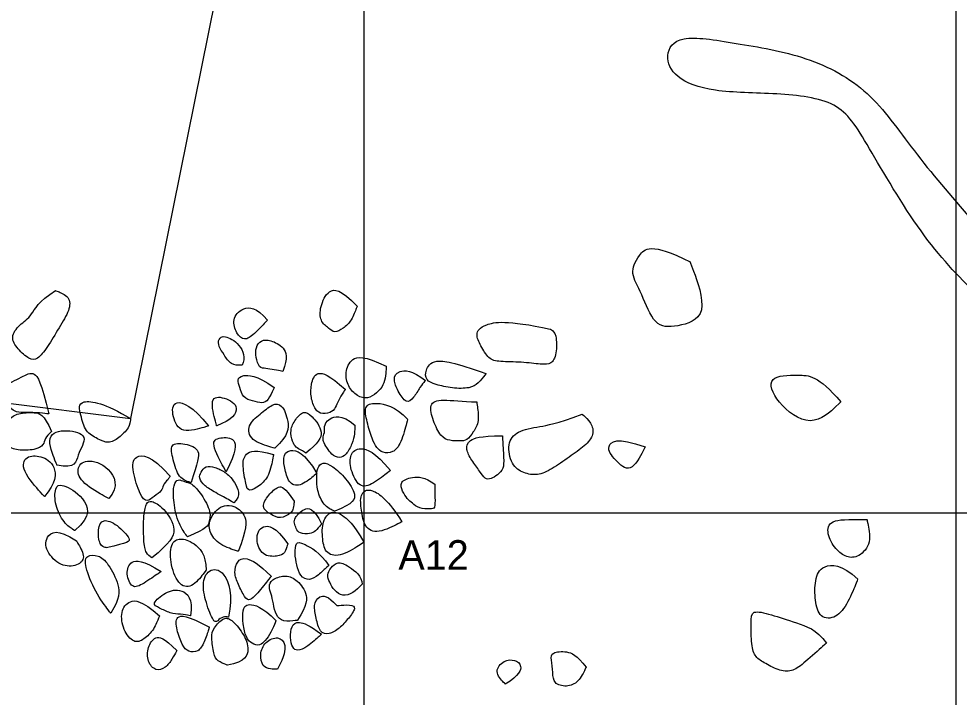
# Model space of a CAD drawing. Extents: x -0.1 to 21.1, y -1.4 to 23.5.
# Drawn here: x 14.417 to 16.006, y 2.689 to 3.836 of the extents above; entities that cross this region are included whole.
import ezdxf

# ---------------------------------------------------------------- set-up
doc = ezdxf.new("R2010")
doc.units = 0
for name, color, linetype in [('Limestone Cobbles', 7, 'Continuous'), ('Quadrat IDs', 7, 'Continuous'), ('Quadrat Outlines', 7, 'Continuous'), ('Structure Outlines', 7, 'Continuous'), ('Tree Roots', 7, 'Continuous')]:
    doc.layers.add(name, color=color, linetype=linetype)

msp = doc.modelspace()

# ---------------------------------------------------------------- linework, layer by layer
at = {"layer": 'Limestone Cobbles'}
for points in [[(15.5513, 3.4248), (15.4847, 3.4593), (15.4621, 3.4343), (15.449, 3.4058), (15.4692, 3.3736), (15.4906, 3.3142), (15.5263, 3.3142), (15.5858, 3.3308), (15.5513, 3.4248), (15.5513, 3.4248), (15.5513, 3.4248)], [(14.479, 3.3763), (14.4491, 3.3572), (14.4395, 3.3332), (14.4173, 3.3188), (14.4018, 3.2978), (14.4143, 3.2775), (14.4353, 3.2589), (14.4479, 3.2589), (14.4647, 3.2793), (14.485, 3.3146), (14.5036, 3.3434), (14.5036, 3.3668), (14.479, 3.3763), (14.479, 3.3763), (14.479, 3.3763)], [(14.9885, 3.3501), (14.9601, 3.3795), (14.9389, 3.3795), (14.9253, 3.3481), (14.9253, 3.3241), (14.9413, 3.3125), (14.9499, 3.304), (14.9649, 3.3118), (14.9793, 3.3252), (14.9885, 3.3501), (14.9885, 3.3501), (14.9885, 3.3501)], [(14.8371, 3.3262), (14.8186, 3.3488), (14.7933, 3.3488), (14.7764, 3.3273), (14.7846, 3.3033), (14.7977, 3.2905), (14.8135, 3.3017), (14.8371, 3.3262), (14.8371, 3.3262), (14.8371, 3.3262)], [(15.3149, 3.3111), (15.2404, 3.3272), (15.199, 3.3193), (15.1877, 3.3026), (15.197, 3.2835), (15.2106, 3.2599), (15.2277, 3.2558), (15.2667, 3.2558), (15.3009, 3.2513), (15.3169, 3.2513), (15.3258, 3.2674), (15.3258, 3.304), (15.3149, 3.3111), (15.3149, 3.3111), (15.3149, 3.3111)], [(14.7939, 3.2502), (14.8009, 3.2622), (14.7909, 3.2878), (14.7628, 3.3017), (14.7538, 3.2949), (14.7538, 3.2818), (14.7636, 3.2685), (14.7748, 3.2497), (14.7939, 3.2502), (14.7939, 3.2502), (14.7939, 3.2502)], [(14.863, 3.2396), (14.872, 3.263), (14.8657, 3.2815), (14.8415, 3.2932), (14.8254, 3.2932), (14.8167, 3.2804), (14.8167, 3.2638), (14.823, 3.2451), (14.8336, 3.2451), (14.8483, 3.2423), (14.863, 3.2396), (14.863, 3.2396), (14.863, 3.2396)], [(15.0374, 3.2483), (15, 3.2667), (14.9772, 3.263), (14.9677, 3.2377), (14.9724, 3.2141), (14.9888, 3.197), (15.0059, 3.1925), (15.0223, 3.2031), (15.0333, 3.2165), (15.037, 3.2319), (15.0374, 3.2483), (15.0374, 3.2483), (15.0374, 3.2483)], [(15.2062, 3.236), (15.1525, 3.2551), (15.1163, 3.2619), (15.103, 3.2411), (15.1041, 3.2245), (15.1201, 3.2175), (15.1491, 3.2107), (15.1799, 3.2107), (15.1929, 3.2189), (15.2062, 3.236), (15.2062, 3.236), (15.2062, 3.236)], [(15.104, 3.2243), (15.0811, 3.2421), (15.0558, 3.2421), (15.049, 3.226), (15.0569, 3.2069), (15.0715, 3.1837), (15.0842, 3.1946), (15.0948, 3.2137), (15.104, 3.2243), (15.104, 3.2243), (15.104, 3.2243)], [(14.4677, 3.1678), (14.4545, 3.2218), (14.4431, 3.2421), (14.4233, 3.2307), (14.387, 3.2135), (14.3764, 3.203), (14.3916, 3.1876), (14.4101, 3.1702), (14.4233, 3.1702), (14.4467, 3.1702), (14.4677, 3.1678), (14.4677, 3.1678), (14.4677, 3.1678)], [(14.8483, 3.2126), (14.8175, 3.2339), (14.7917, 3.2339), (14.7857, 3.2257), (14.79, 3.2135), (14.7952, 3.1947), (14.8118, 3.1895), (14.8284, 3.1854), (14.838, 3.1895), (14.8483, 3.2126), (14.8483, 3.2126), (14.8483, 3.2126)], [(14.9683, 3.2096), (14.941, 3.2336), (14.9188, 3.2421), (14.9099, 3.2175), (14.9099, 3.1956), (14.9171, 3.1741), (14.9294, 3.1666), (14.9475, 3.1707), (14.953, 3.1813), (14.9584, 3.1936), (14.9683, 3.2096), (14.9683, 3.2096), (14.9683, 3.2096)], [(15.8059, 3.1881), (15.7678, 3.2333), (15.7345, 3.2333), (15.6798, 3.2333), (15.6941, 3.1881), (15.7559, 3.1405), (15.8059, 3.1881), (15.8059, 3.1881), (15.8059, 3.1881)], [(14.7511, 3.1475), (14.7768, 3.1576), (14.7936, 3.1798), (14.7631, 3.1972), (14.7379, 3.1972), (14.7511, 3.1475), (14.7511, 3.1475), (14.7511, 3.1475)], [(14.6055, 3.16), (14.5629, 3.1858), (14.5138, 3.1954), (14.5216, 3.1654), (14.5288, 3.1373), (14.5503, 3.1253), (14.5683, 3.1169), (14.5851, 3.1265), (14.6043, 3.1445), (14.6055, 3.16), (14.6055, 3.16), (14.6055, 3.16)], [(14.7373, 3.1475), (14.7109, 3.181), (14.6756, 3.196), (14.6756, 3.1624), (14.69, 3.1331), (14.7373, 3.1475), (14.7373, 3.1475), (14.7373, 3.1475)], [(14.8496, 3.1097), (14.873, 3.1316), (14.873, 3.1566), (14.8614, 3.1854), (14.8461, 3.1854), (14.8243, 3.1675), (14.8026, 3.149), (14.8063, 3.1224), (14.8496, 3.1097), (14.8496, 3.1097), (14.8496, 3.1097)], [(15.0739, 3.1585), (15.0528, 3.1814), (15.0157, 3.1888), (15, 3.1809), (15.0046, 3.1551), (15.0143, 3.1237), (15.0209, 3.1105), (15.0312, 3.1015), (15.0491, 3.1015), (15.0628, 3.1166), (15.0739, 3.1585), (15.0739, 3.1585), (15.0739, 3.1585)], [(15.1905, 3.1881), (15.1666, 3.1881), (15.1286, 3.1943), (15.1091, 3.1854), (15.1167, 3.156), (15.1296, 3.1283), (15.145, 3.1221), (15.1621, 3.1221), (15.1744, 3.1221), (15.1847, 3.1372), (15.1956, 3.1536), (15.1905, 3.1881), (15.1905, 3.1881), (15.1905, 3.1881)], [(14.4719, 3.1379), (14.4591, 3.1681), (14.4441, 3.1706), (14.4144, 3.1696), (14.3988, 3.1588), (14.3874, 3.1367), (14.3964, 3.1121), (14.4131, 3.1061), (14.4449, 3.1061), (14.4599, 3.1157), (14.4599, 3.1259), (14.4719, 3.1379), (14.4719, 3.1379), (14.4719, 3.1379)], [(14.9018, 3.1015), (14.9226, 3.1179), (14.9345, 3.1371), (14.9105, 3.1664), (14.8981, 3.174), (14.8838, 3.1588), (14.8744, 3.1406), (14.8794, 3.1195), (14.8845, 3.1112), (14.8942, 3.1067), (14.9018, 3.1015), (14.9018, 3.1015), (14.9018, 3.1015)], [(14.9848, 3.149), (14.9611, 3.1682), (14.9379, 3.1595), (14.9322, 3.1453), (14.9344, 3.1393), (14.9306, 3.1283), (14.9306, 3.1216), (14.9374, 3.111), (14.9447, 3.0989), (14.959, 3.0921), (14.9698, 3.0979), (14.9809, 3.1179), (14.9843, 3.1345), (14.9848, 3.149), (14.9848, 3.149), (14.9848, 3.149)], [(15.3689, 3.1673), (15.3238, 3.1509), (15.2968, 3.1464), (15.2575, 3.1396), (15.2417, 3.118), (15.2482, 3.0808), (15.2701, 3.0671), (15.2927, 3.063), (15.3173, 3.0736), (15.3474, 3.0955), (15.374, 3.1136), (15.3897, 3.1331), (15.3846, 3.1532), (15.3689, 3.1673), (15.3689, 3.1673), (15.3689, 3.1673)], [(14.4813, 3.0809), (14.5132, 3.075), (14.5132, 3.0983), (14.537, 3.1316), (14.4976, 3.1427), (14.4599, 3.1337), (14.4813, 3.0809), (14.4813, 3.0809), (14.4813, 3.0809)], [(15.2339, 3.1307), (15.1953, 3.1307), (15.1764, 3.1234), (15.1713, 3.1085), (15.1816, 3.0897), (15.1963, 3.0699), (15.2042, 3.0572), (15.2147, 3.0572), (15.2257, 3.0644), (15.2363, 3.0753), (15.2363, 3.0904), (15.2339, 3.1307), (15.2339, 3.1307), (15.2339, 3.1307)], [(14.7079, 3.0516), (14.7187, 3.0857), (14.7259, 3.1079), (14.6971, 3.1187), (14.6708, 3.1187), (14.6774, 3.0911), (14.6864, 3.0582), (14.7079, 3.0516), (14.7079, 3.0516), (14.7079, 3.0516)], [(14.7672, 3.0696), (14.7846, 3.1049), (14.7846, 3.1283), (14.7559, 3.1283), (14.7391, 3.1211), (14.7672, 3.0696), (14.7672, 3.0696), (14.7672, 3.0696)], [(15.4752, 3.1119), (15.4264, 3.1298), (15.4062, 3.1119), (15.424, 3.0905), (15.4502, 3.0643), (15.4752, 3.1119), (15.4752, 3.1119), (15.4752, 3.1119)], [(14.6726, 3.0624), (14.6402, 3.0995), (14.6085, 3.0995), (14.6085, 3.072), (14.6216, 3.0288), (14.6336, 3.0174), (14.645, 3.0288), (14.6594, 3.0378), (14.6594, 3.0468), (14.6696, 3.0576), (14.6726, 3.0624), (14.6726, 3.0624), (14.6726, 3.0624)], [(14.8473, 3.099), (14.8164, 3.1087), (14.7974, 3.1008), (14.7944, 3.0815), (14.8007, 3.0466), (14.8045, 3.0353), (14.8238, 3.0462), (14.8399, 3.0615), (14.8473, 3.099), (14.8473, 3.099), (14.8473, 3.099)], [(14.9205, 3.0673), (14.8995, 3.1032), (14.8706, 3.1103), (14.8627, 3.0937), (14.8663, 3.0743), (14.8736, 3.0476), (14.8938, 3.0449), (14.9205, 3.0673), (14.9205, 3.0673), (14.9205, 3.0673)], [(15.0449, 3.0719), (15.0182, 3.104), (14.9912, 3.1133), (14.9759, 3.1003), (14.9759, 3.075), (14.9923, 3.0408), (15.0148, 3.049), (15.0449, 3.0719), (15.0449, 3.0719), (15.0449, 3.0719)], [(14.4599, 3.0282), (14.4802, 3.0504), (14.4802, 3.0827), (14.4539, 3.0977), (14.4281, 3.0977), (14.4191, 3.0738), (14.4599, 3.0282), (14.4599, 3.0282), (14.4599, 3.0282)], [(14.5689, 3.0246), (14.5869, 3.045), (14.5707, 3.0809), (14.5282, 3.0929), (14.5132, 3.075), (14.5222, 3.0504), (14.5689, 3.0246), (14.5689, 3.0246), (14.5689, 3.0246)], [(14.951, 3.0031), (14.9832, 3.0165), (14.988, 3.0314), (14.9701, 3.0587), (14.9456, 3.0812), (14.9305, 3.0869), (14.9202, 3.0769), (14.9202, 3.0601), (14.9202, 3.0393), (14.9316, 3.012), (14.951, 3.0031), (14.951, 3.0031), (14.951, 3.0031)], [(14.7799, 3.0175), (14.7936, 3.0291), (14.7805, 3.0563), (14.7654, 3.0697), (14.7479, 3.0783), (14.7319, 3.0804), (14.7245, 3.0688), (14.7203, 3.06), (14.7302, 3.0455), (14.7475, 3.0358), (14.7779, 3.0191), (14.7799, 3.0175), (14.7799, 3.0175), (14.7799, 3.0175)], [(14.7018, 2.96), (14.7361, 2.9742), (14.7372, 2.9838), (14.7431, 3), (14.7252, 3.0334), (14.7082, 3.0517), (14.6962, 3.0525), (14.6858, 3.0588), (14.6777, 3.0483), (14.6777, 3.0248), (14.6839, 2.9847), (14.7018, 2.96), (14.7018, 2.96), (14.7018, 2.96)], [(15.1197, 3.049), (15.103, 3.0617), (15.0798, 3.0617), (15.0596, 3.0531), (15.0647, 3.0364), (15.0733, 3.0237), (15.0815, 3.0172), (15.0927, 3.0073), (15.1132, 3.0073), (15.1201, 3.0073), (15.1201, 3.0258), (15.1197, 3.049), (15.1197, 3.049), (15.1197, 3.049)], [(14.5114, 2.9706), (14.5409, 2.995), (14.5276, 3.0288), (14.488, 3.0512), (14.4773, 3.0443), (14.4773, 3.0138), (14.4925, 2.9823), (14.5114, 2.9706), (14.5114, 2.9706), (14.5114, 2.9706)], [(14.8821, 3.0201), (14.8659, 3.0444), (14.856, 3.047), (14.8386, 3.0314), (14.8251, 3.0096), (14.8419, 2.9984), (14.8586, 2.9889), (14.8784, 3.0009), (14.8807, 3.0077), (14.8821, 3.0201), (14.8821, 3.0201), (14.8821, 3.0201)], [(15.064, 2.9854), (15.0415, 3.0217), (15.0095, 3.0461), (14.9923, 3.0319), (14.9957, 3.0059), (15, 2.9755), (15.0227, 2.9639), (15.064, 2.9854), (15.064, 2.9854), (15.064, 2.9854)], [(14.6418, 2.9242), (14.6718, 2.9496), (14.6866, 2.9709), (14.6609, 3.0108), (14.6391, 3.0223), (14.6325, 3.0175), (14.6273, 3), (14.6273, 2.951), (14.6313, 2.9316), (14.6418, 2.9242), (14.6418, 2.9242), (14.6418, 2.9242)], [(14.7874, 2.9353), (14.802, 2.9732), (14.802, 2.996), (14.7812, 3.0137), (14.7632, 3.0137), (14.7518, 3.0068), (14.7404, 2.9923), (14.7361, 2.9729), (14.7512, 2.9476), (14.7874, 2.9353), (14.7874, 2.9353), (14.7874, 2.9353)], [(14.9285, 2.9818), (14.9151, 3.0094), (14.8974, 3.0094), (14.882, 2.9909), (14.882, 2.9835), (14.8854, 2.9741), (14.8903, 2.965), (14.9102, 2.965), (14.9171, 2.9687), (14.9285, 2.9818), (14.9285, 2.9818), (14.9285, 2.9818)], [(14.5646, 2.9416), (14.6022, 2.9499), (14.6085, 2.9541), (14.5826, 2.9818), (14.5581, 2.9917), (14.5492, 2.9741), (14.5532, 2.9439), (14.5646, 2.9416), (14.5646, 2.9416), (14.5646, 2.9416)], [(15, 2.9507), (14.9823, 2.9818), (14.9609, 3), (14.9444, 3.0045), (14.9292, 2.9874), (14.9292, 2.9556), (14.9353, 2.9294), (14.9621, 2.9259), (15, 2.9507), (15, 2.9507), (15, 2.9507)], [(15.8499, 2.9894), (15.8163, 2.9894), (15.7866, 2.9894), (15.7811, 2.9656), (15.7968, 2.9381), (15.8155, 2.9245), (15.8359, 2.9245), (15.8588, 2.9491), (15.8499, 2.9894), (15.8499, 2.9894), (15.8499, 2.9894)], [(14.514, 2.9531), (14.4821, 2.9748), (14.4587, 2.9609), (14.4639, 2.9313), (14.4912, 2.9076), (14.5201, 2.9118), (14.5299, 2.9267), (14.514, 2.9531), (14.514, 2.9531), (14.514, 2.9531)], [(14.8712, 2.9479), (14.851, 2.9781), (14.8256, 2.9818), (14.8156, 2.9564), (14.8276, 2.9265), (14.855, 2.9265), (14.8669, 2.9319), (14.8712, 2.9479), (14.8712, 2.9479), (14.8712, 2.9479)], [(14.7331, 2.9036), (14.7331, 2.931), (14.711, 2.952), (14.6894, 2.9587), (14.6722, 2.9501), (14.6722, 2.9124), (14.6881, 2.8746), (14.7117, 2.8746), (14.7331, 2.9036), (14.7331, 2.9036), (14.7331, 2.9036)], [(14.9404, 2.9114), (14.9259, 2.9336), (14.8937, 2.9513), (14.8854, 2.9513), (14.8823, 2.9319), (14.8866, 2.9125), (14.8911, 2.8929), (14.9082, 2.8852), (14.9225, 2.8946), (14.9404, 2.9114), (14.9404, 2.9114), (14.9404, 2.9114)], [(14.572, 2.8308), (14.5877, 2.8561), (14.5877, 2.8775), (14.5672, 2.9165), (14.5515, 2.9296), (14.5302, 2.9296), (14.5273, 2.9131), (14.5455, 2.8658), (14.572, 2.8308), (14.572, 2.8308), (14.572, 2.8308)], [(14.843, 2.8932), (14.8219, 2.9145), (14.7991, 2.9268), (14.7852, 2.9194), (14.78, 2.8994), (14.7869, 2.8801), (14.7991, 2.8561), (14.8062, 2.8514), (14.8185, 2.8618), (14.843, 2.8932), (14.843, 2.8932), (14.843, 2.8932)], [(14.6572, 2.9011), (14.6262, 2.9208), (14.6042, 2.9208), (14.5971, 2.8977), (14.6079, 2.8709), (14.6262, 2.8798), (14.6572, 2.9011), (14.6572, 2.9011), (14.6572, 2.9011)], [(14.9968, 2.8798), (14.9968, 2.8932), (14.9718, 2.9128), (14.9555, 2.9185), (14.9438, 2.9077), (14.9367, 2.8954), (14.9419, 2.8835), (14.9495, 2.8687), (14.9635, 2.859), (14.9817, 2.8641), (14.9968, 2.8798), (14.9968, 2.8798), (14.9968, 2.8798)], [(15.8346, 2.8884), (15.807, 2.9139), (15.7722, 2.9139), (15.7616, 2.8871), (15.7616, 2.8523), (15.7696, 2.8213), (15.7985, 2.8213), (15.818, 2.8481), (15.8346, 2.8884), (15.8346, 2.8884), (15.8346, 2.8884)], [(14.7709, 2.8239), (14.7795, 2.8618), (14.7644, 2.9063), (14.7361, 2.9063), (14.7256, 2.8806), (14.7342, 2.8436), (14.7476, 2.8112), (14.7542, 2.8207), (14.7652, 2.8256), (14.7709, 2.8239), (14.7709, 2.8239), (14.7709, 2.8239)], [(14.8878, 2.8188), (14.9045, 2.8447), (14.9045, 2.8658), (14.8849, 2.8897), (14.8658, 2.8957), (14.843, 2.8878), (14.8387, 2.8755), (14.8433, 2.8641), (14.8467, 2.8476), (14.851, 2.8268), (14.8626, 2.8154), (14.8878, 2.8188), (14.8878, 2.8188), (14.8878, 2.8188)], [(14.7069, 2.8263), (14.7114, 2.8556), (14.6917, 2.8741), (14.6643, 2.867), (14.6397, 2.8459), (14.6541, 2.8402), (14.6723, 2.8299), (14.6903, 2.8295), (14.7069, 2.8263), (14.7069, 2.8263), (14.7069, 2.8263)], [(14.9541, 2.8436), (14.939, 2.861), (14.9228, 2.861), (14.9145, 2.845), (14.9191, 2.8228), (14.925, 2.7974), (14.9407, 2.7943), (14.9589, 2.8046), (14.9738, 2.8219), (14.9877, 2.8405), (14.978, 2.8459), (14.9541, 2.8436), (14.9541, 2.8436), (14.9541, 2.8436)], [(14.6544, 2.8265), (14.623, 2.8533), (14.6028, 2.8533), (14.588, 2.8342), (14.5925, 2.802), (14.6111, 2.7789), (14.6282, 2.7858), (14.6455, 2.8029), (14.6544, 2.8265), (14.6544, 2.8265), (14.6544, 2.8265)], [(14.8512, 2.8182), (14.8285, 2.8416), (14.8008, 2.8496), (14.7951, 2.8362), (14.7951, 2.8128), (14.8005, 2.7889), (14.8105, 2.7789), (14.8242, 2.7752), (14.833, 2.784), (14.8433, 2.7977), (14.8512, 2.8182), (14.8512, 2.8182), (14.8512, 2.8182)], [(15.7815, 2.7802), (15.765, 2.8035), (15.7289, 2.815), (15.6869, 2.829), (15.6542, 2.837), (15.6542, 2.8167), (15.6542, 2.7759), (15.661, 2.756), (15.6775, 2.7462), (15.7034, 2.7322), (15.7255, 2.7322), (15.7433, 2.7462), (15.7815, 2.7802), (15.7815, 2.7802), (15.7815, 2.7802)], [(14.7387, 2.8071), (14.7008, 2.8276), (14.68, 2.8276), (14.6832, 2.8034), (14.6928, 2.7758), (14.7031, 2.7647), (14.7202, 2.7647), (14.7304, 2.7809), (14.7387, 2.8071), (14.7387, 2.8071), (14.7387, 2.8071)], [(14.7692, 2.7427), (14.8008, 2.749), (14.8065, 2.7704), (14.7983, 2.7938), (14.7777, 2.8197), (14.7638, 2.8256), (14.7447, 2.8048), (14.7416, 2.7917), (14.7461, 2.7601), (14.7518, 2.7499), (14.7692, 2.7427), (14.7692, 2.7427), (14.7692, 2.7427)], [(14.9282, 2.7955), (14.9079, 2.8105), (14.8877, 2.8188), (14.8775, 2.8094), (14.8743, 2.7892), (14.8795, 2.7718), (14.8863, 2.7664), (14.9037, 2.7726), (14.9282, 2.7955), (14.9282, 2.7955), (14.9282, 2.7955)], [(14.6837, 2.7678), (14.6618, 2.7892), (14.647, 2.7932), (14.6336, 2.7738), (14.6336, 2.7481), (14.6481, 2.7322), (14.6646, 2.7376), (14.6763, 2.7533), (14.6837, 2.7678), (14.6837, 2.7678), (14.6837, 2.7678)], [(14.8541, 2.7359), (14.8658, 2.759), (14.8692, 2.7786), (14.8555, 2.7929), (14.8324, 2.7832), (14.823, 2.761), (14.8285, 2.7396), (14.8424, 2.7359), (14.8541, 2.7359), (14.8541, 2.7359), (14.8541, 2.7359)], [(15.3755, 2.7396), (15.3595, 2.76), (15.3427, 2.7677), (15.3163, 2.7646), (15.3163, 2.7539), (15.3196, 2.7294), (15.3196, 2.7116), (15.3425, 2.7052), (15.3628, 2.7135), (15.3755, 2.7396), (15.3755, 2.7396), (15.3755, 2.7396)], [(15.2388, 2.7107), (15.2633, 2.7259), (15.2679, 2.7435), (15.2553, 2.7523), (15.2369, 2.7523), (15.2187, 2.7327), (15.2388, 2.7107), (15.2388, 2.7107), (15.2388, 2.7107)]]:
    msp.add_open_spline(points, degree=3, dxfattribs=at)
at = {"layer": 'Quadrat Outlines'}
for p, q in [((15, 16), (15, 0)), ((16, 16), (16, 0)), ((17, 3), (10, 3))]:
    msp.add_line(p, q, dxfattribs=at)
at = {"layer": 'Structure Outlines'}
for p in [(15.6803, 8.4853), (11.6041, 3.5377)]:
    msp.add_line(p, (14.6055, 3.16), dxfattribs=at)
at = {"layer": 'Tree Roots'}
msp.add_open_spline([(16.4243, 2.9556), (16.3491, 3.0902), (16.2437, 3.2347), (16.1466, 3.3632), (16.0242, 3.4982), (15.9249, 3.615), (15.8566, 3.7167), (15.7503, 3.7748), (15.6238, 3.7951), (15.5285, 3.8111), (15.5075, 3.7736), (15.5232, 3.736), (15.5858, 3.7109), (15.6986, 3.7109), (15.8051, 3.6984), (15.8445, 3.6335), (15.9424, 3.465), (16.0339, 3.3696), (16.1414, 3.2703), (16.2685, 3.1347), (16.3314, 3.0468), (16.3722, 2.9622), (16.3816, 2.8431), (16.3688, 2.6239), (16.3805, 2.4611), (16.4455, 2.3557), (16.5351, 2.3105), (16.51, 2.2604), (16.4506, 2.0809), (16.3888, 1.9062), (16.322, 1.825), (16.2798, 1.8013), (16.2688, 1.7435), (16.302, 1.7117), (16.3857, 1.7548), (16.4408, 1.8627), (16.4986, 1.9736), (16.5445, 2.0537), (16.5789, 2.0819), (16.5648, 2.0282), (16.5017, 1.8903), (16.4509, 1.7309), (16.4442, 1.6683), (16.4505, 1.6433), (16.4975, 1.6464), (16.5124, 1.7059), (16.5335, 1.8788), (16.5742, 1.9783), (16.6479, 2.1539), (16.7141, 2.2743), (16.7387, 2.2604), (16.7693, 2.161), (16.81, 2.0539), (16.8766, 1.897), (16.8702, 1.7885), (16.8098, 1.6733), (16.7356, 1.5493), (16.6642, 1.4713), (16.5294, 1.407), (16.518, 1.4028), (16.5726, 1.3929), (16.7069, 1.4371), (16.7888, 1.543), (16.891, 1.7443), (16.9387, 1.8809), (16.8649, 2.0304), (16.8171, 2.1623), (16.7556, 2.275), (16.7387, 2.3199), (16.7732, 2.3356), (16.8108, 2.3012), (16.9016, 2.1915), (16.954, 2.0913), (17.0238, 2.1257), (17.0139, 2.1715), (16.9145, 2.2821), (16.8453, 2.3577), (16.8255, 2.4242), (16.8452, 2.5236), (16.8588, 2.6498), (16.911, 2.7397), (16.9643, 2.7648), (17.0746, 2.8349), (17.1272, 2.8901), (17.1836, 2.8557), (17.3134, 2.7542), (17.4457, 2.6485), (17.5407, 2.58), (17.6169, 2.5886), (17.571, 2.644), (17.42, 2.7512), (17.3127, 2.8268), (17.2231, 2.9349), (17.1836, 3), (17.1297, 2.9845), (17.0481, 2.8927), (16.945, 2.8386), (16.8712, 2.8137), (16.831, 2.848), (16.7982, 2.8901), (16.8264, 2.9183), (16.8264, 2.9684), (16.8703, 3.053), (16.9047, 3.1345), (16.9952, 3.2256), (17.0028, 3.2556), (17, 3.2817), (16.9694, 3.2578), (16.9336, 3.2076), (16.9128, 3.1619), (16.9025, 3.191), (16.9035, 3.2795), (16.9016, 3.3162), (16.8596, 3.3051), (16.864, 3.2723), (16.8719, 3.2223), (16.8672, 3.1752), (16.8578, 3.194), (16.8358, 3.2504), (16.8062, 3.2656), (16.7857, 3.2567), (16.8107, 3.2073), (16.8424, 3.1653), (16.8619, 3.1056), (16.8297, 3.0182), (16.7973, 2.923), (16.7706, 2.901), (16.7277, 2.9612), (16.6917, 3.0342), (16.723, 3.1533), (16.7481, 3.2285), (16.737, 3.3609), (16.6948, 3.5042), (16.7136, 3.6263), (16.8296, 3.7141), (16.9705, 3.7737), (17, 3.8049), (16.9373, 3.7762), (16.7959, 3.7185), (16.6785, 3.6493), (16.5993, 3.5622), (16.5577, 3.4427), (16.5443, 3.3191), (16.5496, 3.2045), (16.5708, 3.072), (16.5611, 3.0126), (16.4911, 2.9313), (16.4411, 2.9308), (16.4243, 2.9556), (16.4243, 2.9556), (16.4243, 2.9556)], degree=3, dxfattribs=at)

# ---------------------------------------------------------------- texts
at = {"layer": 'Quadrat IDs'}
msp.add_text('A12', height=0.05, dxfattribs=at).set_placement((15.0581, 2.9043))

doc.saveas('drawing.dxf')
